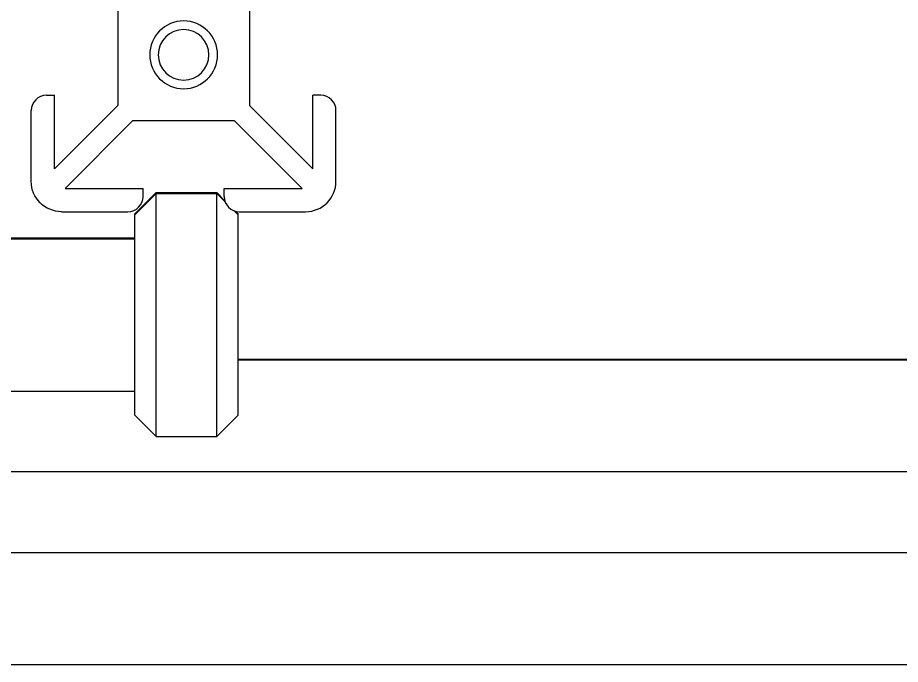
# Model space of a CAD drawing. Header units: millimetres. Extents: x 129 to 6329, y 33 to 3553.
# Drawn here: x 5438.9 to 5787.7, y 1082.1 to 1337.8 of the extents above; entities that cross this region are included whole.
import ezdxf

# ---------------------------------------------------------------- set-up
doc = ezdxf.new("R2010")
doc.units = ezdxf.units.MM
doc.layers.add('vistasIsometricas', color=255, linetype='Continuous')

msp = doc.modelspace()

# ---------------------------------------------------------------- linework, layer by layer
at = {"layer": 'vistasIsometricas', "extrusion": (0, 1, 0)}
for p, q in [((5478.498, 1343.058), (5478.498, 1303.058)), ((5530.498, 1343.058), (5530.498, 1303.058)), ((5450.298, 1307.058), (5453.498, 1307.058)), ((5453.498, 1278.058), (5453.498, 1307.058)), ((5558.698, 1307.058), (5555.498, 1307.058)), ((5555.498, 1278.058), (5555.498, 1307.058)), ((5444.298, 1273.058), (5444.298, 1301.058)), ((5478.498, 1303.058), (5453.498, 1278.058)), ((5530.498, 1303.058), (5555.498, 1278.058)), ((5564.698, 1273.058), (5564.698, 1301.058)), ((5484.498, 1297.058), (5457.698, 1270.258)), ((5484.498, 1297.058), (5524.498, 1297.058)), ((5524.498, 1297.058), (5551.298, 1270.258)), ((5457.698, 1270.258), (5488.498, 1270.258)), ((5488.498, 1267.058), (5488.498, 1270.258)), ((5520.498, 1270.258), (5551.298, 1270.258)), ((5520.498, 1267.058), (5520.498, 1270.258)), ((5485.236, 1260.186), (5493.636, 1268.586)), ((5485.236, 1259.851), (5493.636, 1268.251)), ((5493.636, 1268.251), (5493.636, 1268.586)), ((5493.636, 1268.586), (5517.636, 1268.586)), ((5493.636, 1172.251), (5493.636, 1268.251)), ((5493.636, 1268.251), (5517.636, 1268.251)), ((5517.636, 1268.251), (5517.636, 1268.586)), ((5520.697, 1265.525), (5517.636, 1268.586)), ((5517.636, 1172.251), (5517.636, 1268.251)), ((5520.848, 1265.038), (5517.636, 1268.251)), ((5456.298, 1261.058), (5482.498, 1261.058)), ((5485.236, 1259.851), (5485.236, 1260.186)), ((5485.236, 1180.651), (5485.236, 1259.851)), ((5526.036, 1259.851), (5524.478, 1261.408)), ((5526.036, 1260.186), (5524.965, 1261.257)), ((5526.036, 1259.851), (5526.036, 1260.186)), ((5526.036, 1180.651), (5526.036, 1259.851)), ((5526.498, 1261.058), (5552.698, 1261.058)), ((5425.236, 1250.674), (5485.236, 1250.674)), ((5425.236, 1250.338), (5485.236, 1250.338)), ((5526.036, 1202.709), (5910.836, 1202.709)), ((5526.036, 1202.681), (5910.836, 1202.681)), ((5526.036, 1202.654), (5910.836, 1202.654)), ((5526.036, 1202.583), (5910.836, 1202.583)), ((5526.036, 1202.556), (5910.836, 1202.556)), ((5425.236, 1190.163), (5485.236, 1190.163)), ((5485.236, 1180.651), (5493.636, 1172.251)), ((5526.036, 1180.651), (5517.636, 1172.251)), ((5493.636, 1172.251), (5517.636, 1172.251)), ((5425.236, 1158.318), (6011.636, 1158.318)), ((5425.236, 1126.325), (6011.636, 1126.325)), ((5425.236, 1126.318), (6011.636, 1126.318)), ((5425.236, 1082.128), (6011.636, 1082.128))]:
    msp.add_line(p, q, dxfattribs=at)
at = {"layer": 'vistasIsometricas', "extrusion": (-2e-16, 0, -1)}
for radius in [13.4, 10]:
    msp.add_circle((-5504.498, 1323.058), radius, dxfattribs=at)
at = {"layer": 'vistasIsometricas'}
for centre, radius, start, end in [((5450.298, 1301.058), 6, 90, 180), ((5558.698, 1301.058), 6, 0, 90), ((5552.698, 1273.058), 12, 270, 0), ((5482.498, 1267.058), 6, 270, 0), ((5526.498, 1267.058), 6, 180, 270)]:
    msp.add_arc(centre, radius, start, end, dxfattribs=at)
at = {"layer": 'vistasIsometricas', "extrusion": (-2e-16, 0, -1)}
msp.add_arc((-5456.298, 1273.058), 12, 270, 0, dxfattribs=at)

doc.saveas('drawing.dxf')
